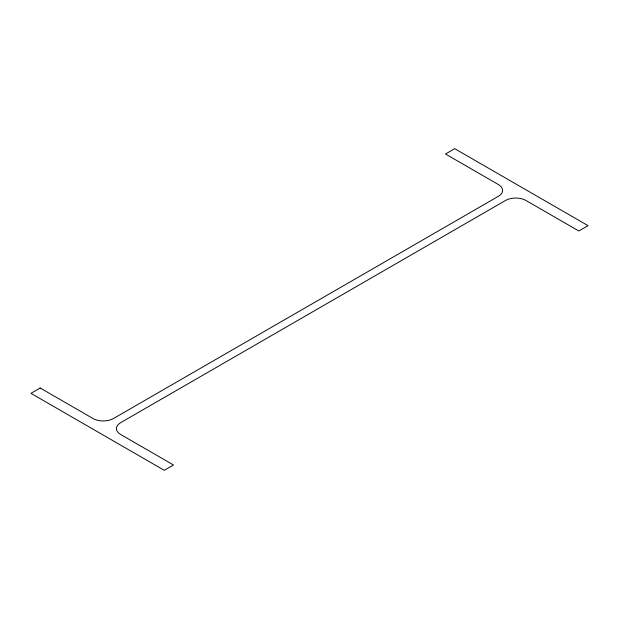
<?xml version="1.0" encoding="UTF-8"?>
<svg xmlns="http://www.w3.org/2000/svg" width="619" height="619" viewBox="0 0 619 619"><rect width="100%" height="100%" fill="white"/><g stroke="black" fill="none" stroke-linecap="round" stroke-linejoin="round"><path stroke-width="0.93" d="M40.181 388.012L30.95 393.344L164.275 470.316L173.506 464.993L120.69 434.499A14.508 8.372 0 0 1 120.69 422.653L505.491 200.494A14.508 8.372 0 0 1 526.003 200.494L578.819 230.988L588.05 225.656L454.725 148.684L445.494 154.007L498.31 184.501A14.508 8.372 0 0 1 498.31 196.347L113.509 418.506A14.508 8.372 0 0 1 92.997 418.506L40.181 388.012"/></g></svg>
